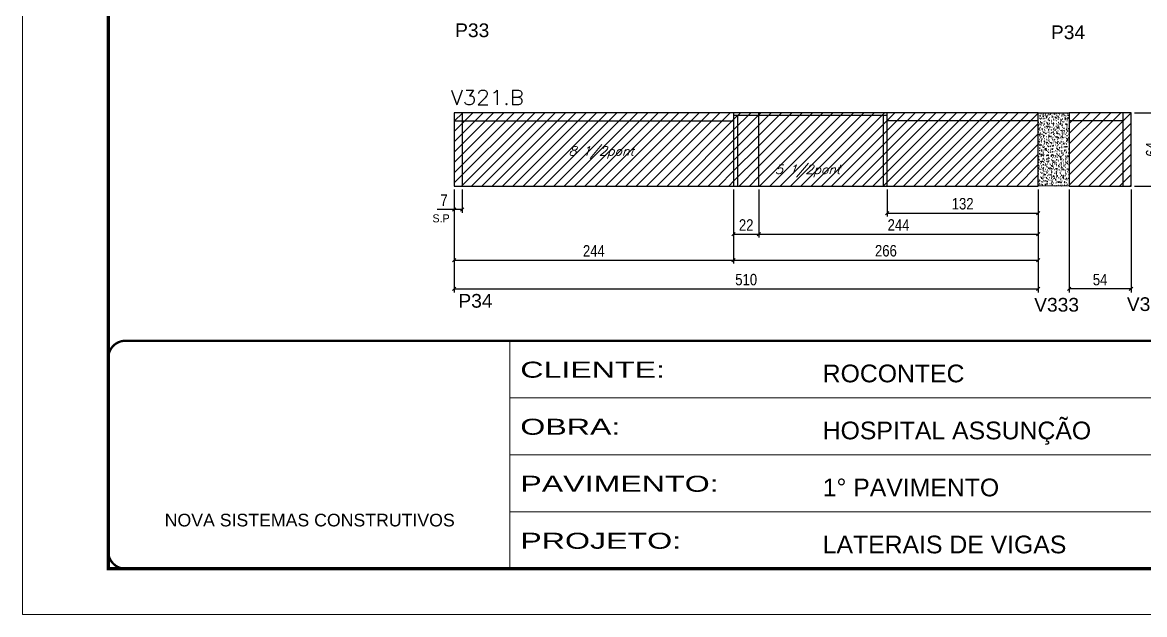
# Model space of a CAD drawing. Extents: x 137137 to 143418, y 10464 to 34486.
# Drawn here: x 138722 to 139702, y 23099 to 23616 of the extents above; entities that cross this region are included whole.
import ezdxf

# ---------------------------------------------------------------- set-up
doc = ezdxf.new("R2010")
doc.units = 0
doc.linetypes.add('CONTINUO', pattern=[0])
doc.linetypes.add('DASHED', pattern=[0.75, 0.5, -0.25])
for name, color, linetype in [('5', 5, 'Continuous'), ('COTA', 241, 'Continuous'), ('Painéis', 200, 'Continuous'), ('SARR_2.2x7', 40, 'Continuous'), ('SARR_3.5x7', 81, 'Continuous'), ('texto', 7, 'Continuous')]:
    doc.layers.add(name, color=color, linetype=linetype)
for name, color, linetype, lineweight in [('Folhas', 255, 'Continuous', 9), ('Hachura', 251, 'Continuous', 9), ('SARRAFO DE PRESSAO', 251, 'DASHED', 9), ('Texto Seção', 7, 'Continuous', 15)]:
    doc.layers.add(name, color=color, linetype=linetype, lineweight=lineweight)
doc.styles.add('ARIAL', font='arial.ttf')
doc.styles.add('COTA TECNICA', font='techl___.ttf', dxfattribs={"height": 10})
doc.styles.add('REGUA-120', font='ROMANS.shx', dxfattribs={"height": 15})
doc.styles.add('Romans', font='romans.shx')
doc.styles.add('ROMAS860', font='ROMAS860.SHX')
doc.styles.get("Standard").update_dxf_attribs({"font": 'arial.ttf'})
doc.styles.add('Tecnologia', font='')
doc.styles.get('Tecnologia').set_extended_font_data('Forgotten Futurist')
doc.dimstyles.new('PAINEL', dxfattribs={"dimtxt": 10, "dimasz": 3, "dimexe": 3, "dimexo": 3, "dimgap": 3, "dimtad": 1, "dimdec": 1, "dimzin": 12, "dimdsep": 46, "dimtxsty": 'COTA TECNICA', "dimblk1": 'OBLIQUE', "dimblk2": 'OBLIQUE', "dimsah": 1, "dimcen": 0.9, "dimclrd": 4, "dimclre": 4, "dimclrt": 240, "dimadec": 1, "dimazin": 3, "dimtfac": 1, "dimtdec": 1, "dimtmove": 0, "dimatfit": 3, "dimfxl": 1, "dimtolj": 1, "dimtzin": 12, "dimarcsym": 0})
pattern_1 = [(45, (-1598.5, -8040.026), (-4.49012806, 4.49012806), [])]

# ---------------------------------------------------------------- blocks, each defined once
blk = doc.blocks.new('9999999999')
at = {"color": 30, "linetype": 'CONTINUO'}
for p, q in [((98564.56, 34230.21), (98564.56, 34429.45)), ((98564.56, 34379.64), (99583.98, 34379.64)), ((98564.56, 34329.83), (99487.98, 34329.83)), ((98564.56, 34280.02), (99487.98, 34280.02))]:
    blk.add_line(p, q, dxfattribs=at)
at = {"color": 30, "linetype": 'CONTINUO', "const_width": 2}
blk.add_lwpolyline([(99583.98, 34230.21), (99583.98, 34414.45, 0.414214), (99568.98, 34429.45), (98228.98, 34429.45, 0.414214), (98213.98, 34414.45), (98213.98, 34245.21, 0.414214), (98228.98, 34230.21), (99583.98, 34230.21)], format="xyb", dxfattribs=at)
at = {"layer": 'Folhas'}
blk.add_lwpolyline([(98138.98, 34190.21), (99623.98, 34190.21), (99623.98, 35240.21), (98138.98, 35240.21)], close=True, dxfattribs=at)
at = {"layer": 'Folhas', "color": 30, "const_width": 3}
blk.add_lwpolyline([(98213.98, 34230.21), (99583.98, 34230.21), (99583.98, 35200.21), (98213.98, 35200.21)], close=True, dxfattribs=at)
at = {"color": 7, "linetype": 'Continuous', "ltscale": 5, "style": 'ARIAL'}
for s, height, p in [('ROCONTEC', 15.483, (98837.68, 34393.13)), ('HOSPITAL ASSUNÇÃO', 15.4829, (98837.68, 34343.32)), ('1° PAVIMENTO', 15.4829, (98837.68, 34293.51)), ('NOVA SISTEMAS CONSTRUTIVOS', 11.0592, (98263.19, 34267.21)), ('LATERAIS DE VIGAS', 15.4829, (98837.68, 34243.7))]:
    blk.add_text(s, height=height, dxfattribs=at).set_placement(p)
at = {"layer": 'Folhas', "color": 7, "style": 'Tecnologia', "width": 1.5}
for s, p in [('CLIENTE:', (98573.65, 34397.17)), ('OBRA:', (98573.65, 34347.31)), ('PAVIMENTO:', (98573.65, 34297.5)), ('PROJETO:', (98573.65, 34247.69))]:
    blk.add_text(s, height=14, dxfattribs=at).set_placement(p)
blk = doc.blocks.new('_Oblique')
at = {"color": 0, "linetype": 'ByBlock', "lineweight": -2}
blk.add_line((-0.5, -0.5), (0.5, 0.5), dxfattribs=at)
blk = doc.blocks.new('*D1565')
at = {"layer": 'COTA', "color": 4, "linetype": 'ByBlock', "lineweight": -2, "transparency": 16777216}
for p, q in [((139636.17, 23470.04), (139636.17, 23380.12)), ((139690.17, 23470.04), (139690.17, 23380.12)), ((139690.17, 23383.12), (139636.17, 23383.12))]:
    blk.add_line(p, q, dxfattribs=at)
at = {"layer": 'Defpoints', "color": 0, "linetype": 'ByBlock', "transparency": 16777216}
for p in [(139636.17, 23473.04), (139690.17, 23473.04), (139636.17, 23383.12)]:
    blk.add_point(p, dxfattribs=at)
at = {"layer": 'COTA', "color": 4, "linetype": 'ByBlock', "lineweight": -2, "transparency": 16777216, "xscale": 3, "yscale": 3, "zscale": 3, "rotation": 180}
blk.add_blockref('_Oblique', (139636.17, 23383.12), dxfattribs=at)
at = {"layer": 'COTA', "color": 4, "linetype": 'ByBlock', "lineweight": -2, "transparency": 16777216, "xscale": 3, "yscale": 3, "zscale": 3}
blk.add_blockref('_Oblique', (139690.17, 23383.12), dxfattribs=at)
at = {"layer": 'COTA', "color": 240, "linetype": 'ByBlock', "transparency": 16777216, "insert": (139663.17, 23391.23), "char_height": 10, "attachment_point": 5, "style": 'COTA TECNICA'}
blk.add_mtext('\\A1;54', dxfattribs=at)
blk = doc.blocks.new('*D1566')
at = {"layer": 'COTA', "color": 4, "linetype": 'ByBlock', "lineweight": -2, "transparency": 16777216}
for p, q in [((139099.17, 23470.05), (139099.17, 23405.29)), ((139343.17, 23470.05), (139343.17, 23405.29)), ((139099.17, 23408.29), (139343.17, 23408.29))]:
    blk.add_line(p, q, dxfattribs=at)
at = {"layer": 'Defpoints', "color": 0, "linetype": 'ByBlock', "transparency": 16777216}
for p in [(139099.17, 23473.05), (139343.17, 23473.05), (139343.17, 23408.29)]:
    blk.add_point(p, dxfattribs=at)
at = {"layer": 'COTA', "color": 4, "linetype": 'ByBlock', "lineweight": -2, "transparency": 16777216, "xscale": 3, "yscale": 3, "zscale": 3, "rotation": 180}
blk.add_blockref('_Oblique', (139099.17, 23408.29), dxfattribs=at)
at = {"layer": 'COTA', "color": 4, "linetype": 'ByBlock', "lineweight": -2, "transparency": 16777216, "xscale": 3, "yscale": 3, "zscale": 3}
blk.add_blockref('_Oblique', (139343.17, 23408.29), dxfattribs=at)
at = {"layer": 'COTA', "color": 240, "linetype": 'ByBlock', "transparency": 16777216, "insert": (139221.17, 23416.37), "char_height": 10, "attachment_point": 5, "style": 'COTA TECNICA'}
blk.add_mtext('\\A1;244', dxfattribs=at)
blk = doc.blocks.new('*D1567')
at = {"layer": 'COTA', "color": 4, "linetype": 'ByBlock', "lineweight": -2, "transparency": 16777216}
for p, q in [((139343.17, 23470.04), (139343.17, 23405.29)), ((139609.17, 23470.04), (139609.17, 23405.29)), ((139343.17, 23408.29), (139609.17, 23408.29))]:
    blk.add_line(p, q, dxfattribs=at)
at = {"layer": 'Defpoints', "color": 0, "linetype": 'ByBlock', "transparency": 16777216}
for p in [(139343.17, 23473.04), (139609.17, 23473.04), (139609.17, 23408.29)]:
    blk.add_point(p, dxfattribs=at)
at = {"layer": 'COTA', "color": 4, "linetype": 'ByBlock', "lineweight": -2, "transparency": 16777216, "xscale": 3, "yscale": 3, "zscale": 3, "rotation": 180}
blk.add_blockref('_Oblique', (139343.17, 23408.29), dxfattribs=at)
at = {"layer": 'COTA', "color": 4, "linetype": 'ByBlock', "lineweight": -2, "transparency": 16777216, "xscale": 3, "yscale": 3, "zscale": 3}
blk.add_blockref('_Oblique', (139609.17, 23408.29), dxfattribs=at)
at = {"layer": 'COTA', "color": 240, "linetype": 'ByBlock', "transparency": 16777216, "insert": (139476.17, 23416.4), "char_height": 10, "attachment_point": 5, "style": 'COTA TECNICA'}
blk.add_mtext('\\A1;266', dxfattribs=at)
blk = doc.blocks.new('*D1568')
at = {"layer": 'COTA', "color": 4, "linetype": 'ByBlock', "lineweight": -2, "transparency": 16777216}
for p, q in [((139693.17, 23537.04), (139719.37, 23537.04)), ((139716.37, 23537.04), (139716.37, 23473.04)), ((139693.17, 23473.04), (139719.37, 23473.04))]:
    blk.add_line(p, q, dxfattribs=at)
at = {"layer": 'Defpoints', "color": 0, "linetype": 'ByBlock', "transparency": 16777216}
for p in [(139690.17, 23537.04), (139690.17, 23473.04), (139716.37, 23473.04)]:
    blk.add_point(p, dxfattribs=at)
at = {"layer": 'COTA', "color": 4, "linetype": 'ByBlock', "lineweight": -2, "transparency": 16777216, "xscale": 3, "yscale": 3, "zscale": 3}
for p, rotation in [((139716.37, 23537.04), 90), ((139716.37, 23473.04), 270)]:
    blk.add_blockref('_Oblique', p, dxfattribs=dict(at, rotation=rotation))
at = {"layer": 'COTA', "color": 240, "linetype": 'ByBlock', "transparency": 16777216, "insert": (139708.27, 23505.04), "char_height": 10, "attachment_point": 5, "rotation": 90, "style": 'COTA TECNICA'}
blk.add_mtext('\\A1;64', dxfattribs=at)
blk = doc.blocks.new('*D1510')
at = {"layer": 'COTA', "color": 4, "linetype": 'ByBlock', "lineweight": -2, "transparency": 16777216}
for p, q in [((139099.17, 23470.04), (139099.17, 23449.58)), ((139106.17, 23470.04), (139106.17, 23449.58)), ((139099.17, 23452.58), (139084.44, 23452.58)), ((139106.17, 23452.58), (139099.17, 23452.58))]:
    blk.add_line(p, q, dxfattribs=at)
at = {"layer": 'Defpoints', "color": 0, "linetype": 'ByBlock', "transparency": 16777216}
for p in [(139099.17, 23473.04), (139106.17, 23473.04), (139099.17, 23452.58)]:
    blk.add_point(p, dxfattribs=at)
at = {"layer": 'COTA', "color": 4, "linetype": 'ByBlock', "lineweight": -2, "transparency": 16777216, "xscale": 3, "yscale": 3, "zscale": 3, "rotation": 180}
blk.add_blockref('_Oblique', (139099.17, 23452.58), dxfattribs=at)
at = {"layer": 'COTA', "color": 4, "linetype": 'ByBlock', "lineweight": -2, "transparency": 16777216, "xscale": 3, "yscale": 3, "zscale": 3}
blk.add_blockref('_Oblique', (139106.17, 23452.58), dxfattribs=at)
at = {"layer": 'COTA', "color": 240, "linetype": 'ByBlock', "transparency": 16777216, "insert": (139090.31, 23460.65), "char_height": 10, "attachment_point": 5, "style": 'COTA TECNICA'}
blk.add_mtext('\\A1;7', dxfattribs=at)
blk = doc.blocks.new('*D1511')
at = {"layer": 'COTA', "color": 4, "linetype": 'ByBlock', "lineweight": -2, "transparency": 16777216}
for p, q in [((139477.17, 23470.05), (139477.17, 23446.26)), ((139609.17, 23470.04), (139609.17, 23446.26)), ((139477.17, 23449.26), (139609.17, 23449.26))]:
    blk.add_line(p, q, dxfattribs=at)
at = {"layer": 'Defpoints', "color": 0, "linetype": 'ByBlock', "transparency": 16777216}
for p in [(139477.17, 23473.05), (139609.17, 23473.04), (139609.17, 23449.26)]:
    blk.add_point(p, dxfattribs=at)
at = {"layer": 'COTA', "color": 4, "linetype": 'ByBlock', "lineweight": -2, "transparency": 16777216, "xscale": 3, "yscale": 3, "zscale": 3, "rotation": 180}
blk.add_blockref('_Oblique', (139477.17, 23449.26), dxfattribs=at)
at = {"layer": 'COTA', "color": 4, "linetype": 'ByBlock', "lineweight": -2, "transparency": 16777216, "xscale": 3, "yscale": 3, "zscale": 3}
blk.add_blockref('_Oblique', (139609.17, 23449.26), dxfattribs=at)
at = {"layer": 'COTA', "color": 240, "linetype": 'ByBlock', "transparency": 16777216, "insert": (139543.17, 23457.48), "char_height": 10, "attachment_point": 5, "style": 'COTA TECNICA'}
blk.add_mtext('\\A1;132', dxfattribs=at)
blk = doc.blocks.new('*D1512')
at = {"layer": 'COTA', "color": 4, "linetype": 'ByBlock', "lineweight": -2, "transparency": 16777216}
for p, q in [((139343.17, 23470.05), (139343.17, 23427.95)), ((139365.17, 23470.05), (139365.17, 23427.95)), ((139343.17, 23430.95), (139365.17, 23430.95))]:
    blk.add_line(p, q, dxfattribs=at)
at = {"layer": 'Defpoints', "color": 0, "linetype": 'ByBlock', "transparency": 16777216}
for p in [(139343.17, 23473.05), (139365.17, 23473.05), (139365.17, 23430.95)]:
    blk.add_point(p, dxfattribs=at)
at = {"layer": 'COTA', "color": 4, "linetype": 'ByBlock', "lineweight": -2, "transparency": 16777216, "xscale": 3, "yscale": 3, "zscale": 3, "rotation": 180}
blk.add_blockref('_Oblique', (139343.17, 23430.95), dxfattribs=at)
at = {"layer": 'COTA', "color": 4, "linetype": 'ByBlock', "lineweight": -2, "transparency": 16777216, "xscale": 3, "yscale": 3, "zscale": 3}
blk.add_blockref('_Oblique', (139365.17, 23430.95), dxfattribs=at)
at = {"layer": 'COTA', "color": 240, "linetype": 'ByBlock', "transparency": 16777216, "insert": (139354.17, 23438.95), "char_height": 10, "attachment_point": 5, "style": 'COTA TECNICA'}
blk.add_mtext('\\A1;22', dxfattribs=at)
blk = doc.blocks.new('*D1513')
at = {"layer": 'COTA', "color": 4, "linetype": 'ByBlock', "lineweight": -2, "transparency": 16777216}
for p, q in [((139365.17, 23470.05), (139365.17, 23427.95)), ((139609.17, 23470.05), (139609.17, 23427.95)), ((139365.17, 23430.95), (139609.17, 23430.95))]:
    blk.add_line(p, q, dxfattribs=at)
at = {"layer": 'Defpoints', "color": 0, "linetype": 'ByBlock', "transparency": 16777216}
for p in [(139365.17, 23473.05), (139609.17, 23473.05), (139609.17, 23430.95)]:
    blk.add_point(p, dxfattribs=at)
at = {"layer": 'COTA', "color": 4, "linetype": 'ByBlock', "lineweight": -2, "transparency": 16777216, "xscale": 3, "yscale": 3, "zscale": 3, "rotation": 180}
blk.add_blockref('_Oblique', (139365.17, 23430.95), dxfattribs=at)
at = {"layer": 'COTA', "color": 4, "linetype": 'ByBlock', "lineweight": -2, "transparency": 16777216, "xscale": 3, "yscale": 3, "zscale": 3}
blk.add_blockref('_Oblique', (139609.17, 23430.95), dxfattribs=at)
at = {"layer": 'COTA', "color": 240, "linetype": 'ByBlock', "transparency": 16777216, "insert": (139487.17, 23439.03), "char_height": 10, "attachment_point": 5, "style": 'COTA TECNICA'}
blk.add_mtext('\\A1;244', dxfattribs=at)
blk = doc.blocks.new('*D1585')
at = {"layer": 'COTA', "color": 4, "lineweight": -2, "ltscale": 25, "transparency": 16777216}
for p, q in [((139099.17, 23470.04), (139099.17, 23380.12)), ((139609.17, 23470.04), (139609.17, 23380.12)), ((139099.17, 23383.12), (139609.17, 23383.12))]:
    blk.add_line(p, q, dxfattribs=at)
at = {"layer": 'Defpoints', "color": 0, "ltscale": 25, "transparency": 16777216}
for p in [(139099.17, 23473.04), (139609.17, 23473.04), (139609.17, 23383.12)]:
    blk.add_point(p, dxfattribs=at)
at = {"layer": 'COTA', "color": 4, "lineweight": -2, "ltscale": 25, "transparency": 16777216, "xscale": 3, "yscale": 3, "zscale": 3, "rotation": 180}
blk.add_blockref('_Oblique', (139099.17, 23383.12), dxfattribs=at)
at = {"layer": 'COTA', "color": 4, "lineweight": -2, "ltscale": 25, "transparency": 16777216, "xscale": 3, "yscale": 3, "zscale": 3}
blk.add_blockref('_Oblique', (139609.17, 23383.12), dxfattribs=at)
at = {"layer": 'COTA', "color": 240, "ltscale": 25, "transparency": 16777216, "insert": (139354.17, 23391.23), "char_height": 10, "attachment_point": 5, "style": 'COTA TECNICA'}
blk.add_mtext('\\A1;510', dxfattribs=at)

msp = doc.modelspace()

# ---------------------------------------------------------------- hatches: boundary and pattern name
at = {"layer": 'COTA', "linetype": 'ByBlock'}
h = msp.add_hatch(dxfattribs=at)
h.set_pattern_fill('AR-CONC', color=256, scale=0.03)
h.set_pattern_definition([(50, (5458.0234, -7225.917), (5.46554007, -0.47817257), [0.5715, -6.2865]), (355, (5458.0234, -7225.917), (-1.05730264, 5.73170536), [0.4572, -5.02921753]), (100.4514447, (5458.479, -7225.957), (4.40823741, 5.25353256), [0.48570026, -5.34270734]), (46.1842, (5458.0234, -7224.393), (8.13237123, -1.26126984), [0.85725, -9.42975]), (96.6355576, (5458.701, -7224.498), (7.122124, 7.42278374), [0.7285507, -8.01406824]), (351.184151, (5458.023, -7224.393), (7.122124, 7.42278374), [0.685799, -7.54379196]), (21, (5458.7854, -7224.774), (4.54843174, -3.06795595), [0.5715, -6.2865]), (326, (5458.7854, -7224.774), (1.85406085, 5.52563898), [0.4572, -5.0292]), (71.451445, (5459.1644, -7225.03), (6.40249258, 2.45768307), [0.48570026, -5.34269813]), (37.5, (5458.0234, -7225.9171), (0.092658098, 2.536651166), [0, -4.96824, 0, -5.1054, 0, -5.04825]), (7.5, (5458.0234, -7225.9171), (2.004589875, 3.005417245), [0, -2.91084, 0, -4.85394, 0, -1.92405]), (327.5, (5456.324, -7225.9171), (4.067717855, -0.17186232), [0, -1.905, 0, -5.9436, 0, -7.8867]), (317.5, (5455.562, -7225.917), (4.44387544, 0.76279473), [0, -2.4765, 0, -3.94716, 0, -5.6007])])
h.paths.add_polyline_path([(139609.17, 23473.05), (139636.17, 23473.04), (139636.17, 23537.05), (139609.17, 23537.05)])
at = {"layer": 'Hachura', "linetype": 'ByBlock'}
h = msp.add_hatch(dxfattribs=at)
h.set_pattern_fill('ANSI31', color=256, scale=2)
h.set_pattern_definition(pattern_1)
h.paths.add_polyline_path([(139343.17, 23537.05), (139099.17, 23537.05), (139099.17, 23473.04), (139343.17, 23473.04)])
h.paths.add_polyline_path([(139191.19, 23494.38), (139258.81, 23494.38), (139264.3, 23510.35), (139196.69, 23510.35)], flags=24)
h = msp.add_hatch(dxfattribs=at)
h.set_pattern_fill('ANSI31', color=256, scale=2)
h.set_pattern_definition(pattern_1)
h.paths.add_polyline_path([(139365.17, 23537.05), (139343.17, 23537.05), (139343.17, 23473.04), (139365.17, 23473.04)])
h = msp.add_hatch(dxfattribs=at)
h.set_pattern_fill('ANSI31', color=256, scale=2)
h.set_pattern_definition(pattern_1)
h.paths.add_polyline_path([(139609.17, 23537.05), (139365.17, 23537.05), (139365.17, 23473.04), (139609.17, 23473.04), (139609.17, 23473.04)])
h.paths.add_polyline_path([(139371.41, 23478.23), (139439.03, 23478.23), (139444.53, 23494.2), (139376.91, 23494.2)], flags=24)
h = msp.add_hatch(dxfattribs=at)
h.set_pattern_fill('ANSI31', color=256, scale=2)
h.set_pattern_definition(pattern_1)
h.paths.add_polyline_path([(139636.17, 23537.04), (139636.17, 23473.04), (139690.17, 23473.04), (139690.17, 23537.04)])

# ---------------------------------------------------------------- linework, layer by layer
at = {"layer": 'COTA', "linetype": 'ByBlock'}
for p, q in [((139609.17, 23537.05), (139636.17, 23537.05)), ((139636.17, 23473.04), (139609.17, 23473.05))]:
    msp.add_line(p, q, dxfattribs=at)
at = {"layer": 'Painéis', "linetype": 'ByBlock'}
for p, q in [((139609.17, 23537.05), (139099.17, 23537.05)), ((139099.17, 23537.05), (139099.17, 23473.04)), ((139343.17, 23537.05), (139343.17, 23473.05)), ((139365.17, 23473.05), (139365.17, 23537.05)), ((139609.17, 23473.05), (139609.17, 23537.05)), ((139690.17, 23537.04), (139636.17, 23537.04)), ((139636.17, 23537.04), (139636.17, 23473.04)), ((139690.17, 23473.04), (139690.17, 23537.04)), ((139099.17, 23473.04), (139609.17, 23473.04)), ((139636.17, 23473.04), (139690.17, 23473.04))]:
    msp.add_line(p, q, dxfattribs=at)
at = {"layer": 'SARR_2.2x7', "linetype": 'Continuous'}
for p, q in [((139106.17, 23537.05), (139106.17, 23473.04)), ((139343.17, 23534.85), (139477.17, 23534.85)), ((139683.17, 23473.04), (139683.17, 23537.04)), ((139099.17, 23530.05), (139343.17, 23530.05)), ((139609.1, 23530.05), (139477.17, 23530.05)), ((139683.17, 23530.04), (139636.17, 23530.04))]:
    msp.add_line(p, q, dxfattribs=at)
at = {"layer": 'SARR_3.5x7'}
for p, q in [((139346.67, 23534.85), (139346.67, 23473.05)), ((139473.67, 23534.85), (139473.67, 23473.05)), ((139477.17, 23473.05), (139477.17, 23537.05))]:
    msp.add_line(p, q, dxfattribs=at)

# ---------------------------------------------------------------- block references
at = {"layer": 'SARRAFO DE PRESSAO', "color": 6, "linetype": 'ByBlock'}
msp.add_blockref('9999999999', (40583.31, -11091.6), dxfattribs=at)

# ---------------------------------------------------------------- texts
at = {"layer": '5', "linetype": 'Continuous'}
for s, p in [('P33', (139100.04, 23603.09)), ('P34', (139620.25, 23601.36)), ('P34', (139102.91, 23366.72)), ('V333', (139605.63, 23363.3)), ('V331', (139686.54, 23363.84))]:
    msp.add_text(s, height=12, rotation=359.99996, dxfattribs=at).set_placement(p)
at = {"layer": 'texto', "color": 2, "char_height": 8, "attachment_point": 5, "style": 'Romans'}
for s, insert in [('{\\Q19;\\C256;8 1/2pont}', (139227.56, 23502.36)), ('{\\Q19;\\C256;5 1/2pont}', (139407.78, 23486.21))]:
    msp.add_mtext(s, dxfattribs=dict(at, insert=insert))
at = {"layer": 'texto', "color": 4, "insert": (139087.78, 23444.76), "char_height": 7, "attachment_point": 5, "rotation": 359.99915, "style": 'ROMAS860'}
msp.add_mtext('S.P', dxfattribs=at)
at = {"layer": 'Texto Seção', "style": 'REGUA-120', "width": 1.05}
msp.add_text('V321.B', height=13, dxfattribs=at).set_placement((139096.31, 23543.84))

# ---------------------------------------------------------------- dimensions: what is measured, and where the dimension line sits
at = {"layer": 'COTA', "linetype": 'ByBlock'}
for base, p1, p2, angle, picture, middle in [((139716.37, 23473.04), (139690.17, 23537.04), (139690.17, 23473.04), 90, '*D1568', (139708.27, 23505.04)), ((139343.17, 23408.29), (139099.17, 23473.05), (139343.17, 23473.05), 180, '*D1566', (139221.17, 23416.37)), ((139609.17, 23408.29), (139343.17, 23473.04), (139609.17, 23473.04), 180, '*D1567', (139476.17, 23416.4)), ((139636.17, 23383.12), (139690.17, 23473.04), (139636.17, 23473.04), 180, '*D1565', (139663.17, 23391.23))]:
    dim = msp.add_linear_dim(base=base, p1=p1, p2=p2, angle=angle, dimstyle='PAINEL', dxfattribs=at)
    dim.commit()
    dim.dimension.update_dxf_attribs({"geometry": picture, "text_midpoint": middle})
for base, p1, p2, picture, middle in [((139099.17, 23452.58), (139106.17, 23473.04), (139099.17, 23473.04), '*D1510', (139090.31, 23460.65)), ((139609.17, 23430.95), (139365.17, 23473.05), (139609.17, 23473.05), '*D1513', (139487.17, 23439.03))]:
    dim = msp.add_linear_dim(base=base, p1=p1, p2=p2, dimstyle='PAINEL', dxfattribs=at)
    dim.commit()
    dim.dimension.update_dxf_attribs({"geometry": picture, "text_midpoint": middle})
at = {"layer": 'COTA', "ltscale": 25}
dim = msp.add_linear_dim(base=(139609.17, 23383.12), p1=(139099.17, 23473.04), p2=(139609.17, 23473.04), dimstyle='PAINEL', dxfattribs=at)
dim.commit()
dim.dimension.update_dxf_attribs({"geometry": '*D1585', "text_midpoint": (139354.17, 23391.23)})
at = {"layer": 'COTA', "linetype": 'ByBlock'}
for base, p1, p2, picture, middle in [((139365.17, 23430.95), (139343.17, 23473.05), (139365.17, 23473.05), '*D1512', (139354.17, 23438.95)), ((139609.17, 23449.26), (139477.17, 23473.05), (139609.17, 23473.04), '*D1511', (139543.17, 23457.48))]:
    dim = msp.add_linear_dim(base=base, p1=p1, p2=p2, dimstyle='PAINEL', override={"dimtmove": 1}, dxfattribs=at)
    dim.commit()
    dim.dimension.update_dxf_attribs({"geometry": picture, "text_midpoint": middle})

doc.saveas('drawing.dxf')
